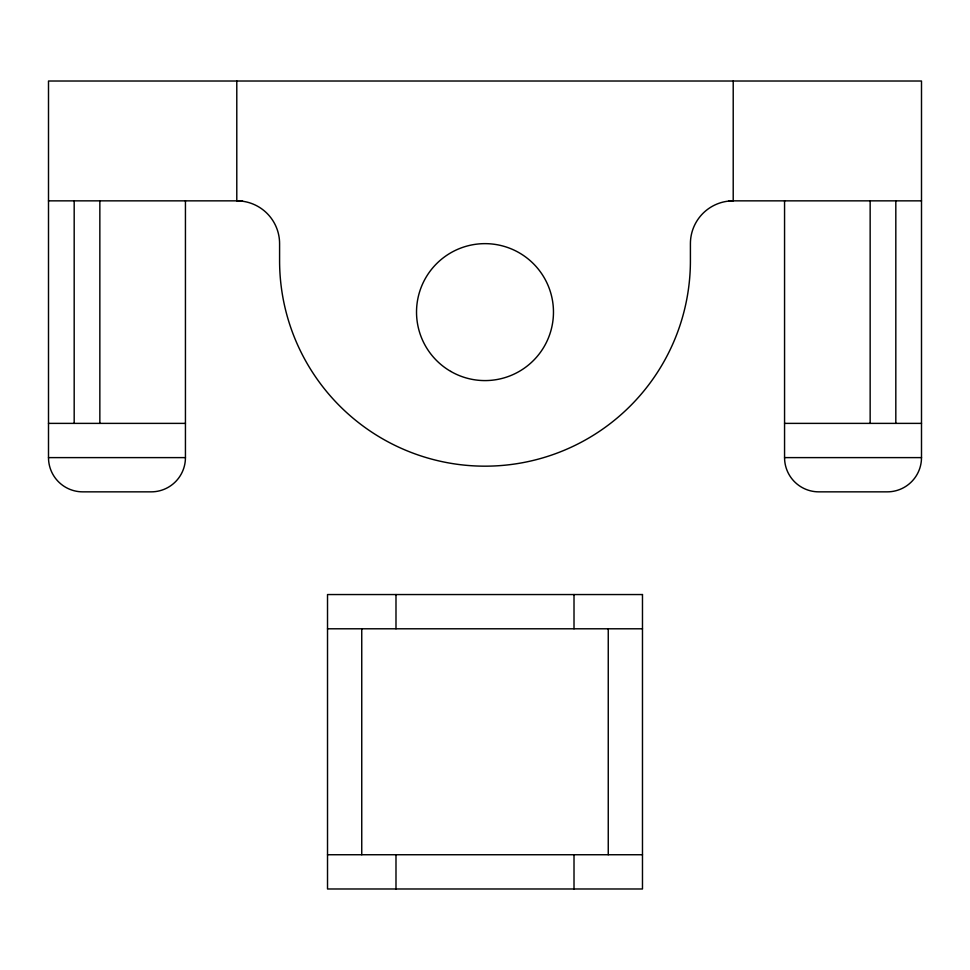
<?xml version="1.0" encoding="UTF-8"?>
<svg xmlns="http://www.w3.org/2000/svg" width="970" height="970" viewBox="0 0 970 970"><rect width="100%" height="100%" fill="white"/><g stroke="black" fill="none" stroke-linecap="round" stroke-linejoin="round"><path stroke-width="1.45" d="M48.5 200.851L242.5 200.851M728.931 200.851L921.5 200.851M48.5 423.381L185.44 423.381M784.56 423.381L921.5 423.381M784.56 200.851L784.56 457.61A34.241 34.241 0 0 0 818.789 491.851L887.259 491.851A34.241 34.241 0 0 0 921.5 457.61L921.5 81.019L48.5 81.019L48.5 457.61L185.44 457.61L185.44 200.851M784.56 457.61L921.5 457.61M327.52 628.79L642.479 628.79M327.52 854.74L642.479 854.74M895.819 200.851L895.819 423.381M870.151 200.851L870.151 423.381M733.211 81.019L733.211 200.851A42.789 42.789 0 0 0 690.41 243.64L690.41 260.76A205.41 205.41 0 0 1 485 466.17A205.41 205.41 0 0 1 279.59 260.76L279.59 243.64A42.789 42.789 0 0 0 236.789 200.851L236.789 81.019M608.251 628.79L608.251 854.74M574.01 594.549L574.01 628.79M574.01 854.74L574.01 888.981M395.99 594.549L395.99 628.79M395.99 854.74L395.99 888.981M361.749 628.79L361.749 854.74M99.849 200.851L99.849 423.381M74.181 200.851L74.181 423.381M48.5 457.61A34.241 34.241 0 0 0 82.741 491.851L151.211 491.851A34.241 34.241 0 0 0 185.44 457.61M642.479 594.549L327.52 594.549L327.52 888.981L642.479 888.981L642.479 594.549M450.759 371.413A68.47 68.47 0 0 0 553.47 312.11A68.47 68.47 0 0 0 450.759 252.818A68.47 68.47 0 0 0 450.759 371.413"/></g></svg>
